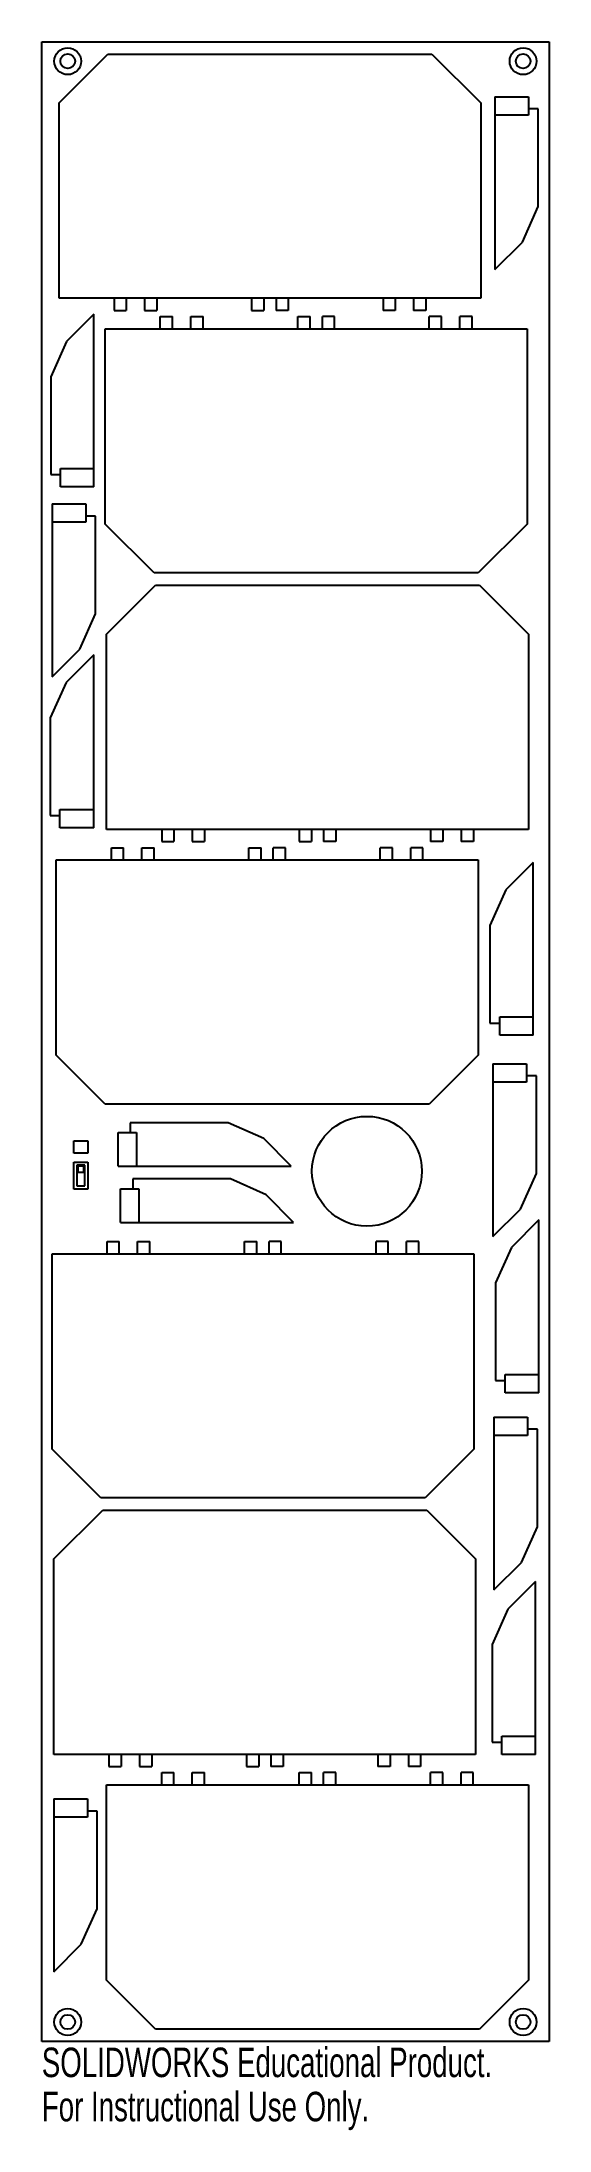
# Model space of a CAD drawing. Header units: inches. Extents: x 2.9 to 6.2, y -14.3 to -0.8.
import ezdxf

# ---------------------------------------------------------------- set-up
doc = ezdxf.new("R2010")
doc.units = ezdxf.units.IN
doc.header["$MEASUREMENT"] = 0
doc.styles.add('SLDTEXTSTYLE0', font='TXT', dxfattribs={"width": 0.7})

msp = doc.modelspace()

# ---------------------------------------------------------------- linework, layer by layer
at = {"color": 7, "linetype": 'Continuous', "lineweight": 25}
for p, q in [((2.916, -0.808), (6.184, -0.808)), ((2.916, -13.702), (2.916, -0.808)), ((6.184, -0.808), (6.184, -13.702)), ((3.027, -1.202), (3.342, -0.887)), ((3.342, -0.887), (5.429, -0.887)), ((5.429, -0.887), (5.744, -1.202)), ((3.027, -2.461), (3.027, -1.202)), ((5.744, -1.202), (5.744, -2.461)), ((5.834, -1.163), (5.834, -2.277)), ((5.834, -1.163), (6.05, -1.163)), ((6.05, -1.163), (6.05, -1.281)), ((6.05, -1.281), (5.834, -1.281)), ((6.113, -1.241), (6.05, -1.241)), ((6.113, -1.871), (6.113, -1.241)), ((6.011, -2.1), (6.113, -1.871)), ((5.834, -2.277), (6.011, -2.1)), ((5.744, -2.461), (3.027, -2.461)), ((3.381, -2.461), (3.381, -2.54)), ((3.381, -2.54), (3.46, -2.54)), ((3.46, -2.461), (3.46, -2.54)), ((3.578, -2.461), (3.578, -2.54)), ((3.578, -2.54), (3.657, -2.54)), ((3.657, -2.461), (3.657, -2.54)), ((4.267, -2.461), (4.267, -2.54)), ((4.267, -2.54), (4.346, -2.54)), ((4.346, -2.461), (4.346, -2.54)), ((4.425, -2.461), (4.425, -2.54)), ((4.503, -2.54), (4.425, -2.54)), ((4.503, -2.461), (4.503, -2.54)), ((5.114, -2.461), (5.114, -2.54)), ((5.192, -2.54), (5.114, -2.54)), ((5.192, -2.461), (5.192, -2.54)), ((5.31, -2.461), (5.31, -2.54)), ((5.389, -2.54), (5.31, -2.54)), ((5.389, -2.461), (5.389, -2.54)), ((3.252, -2.564), (3.075, -2.741)), ((3.252, -3.678), (3.252, -2.564)), ((3.325, -2.658), (6.041, -2.658)), ((3.325, -3.918), (3.325, -2.658)), ((3.679, -2.579), (3.758, -2.579)), ((3.679, -2.658), (3.679, -2.579)), ((3.758, -2.658), (3.758, -2.579)), ((3.876, -2.658), (3.876, -2.579)), ((3.876, -2.579), (3.955, -2.579)), ((3.955, -2.658), (3.955, -2.579)), ((4.565, -2.658), (4.565, -2.579)), ((4.565, -2.579), (4.644, -2.579)), ((4.644, -2.658), (4.644, -2.579)), ((4.723, -2.658), (4.723, -2.579)), ((4.801, -2.579), (4.723, -2.579)), ((4.801, -2.658), (4.801, -2.579)), ((5.49, -2.579), (5.411, -2.579)), ((5.411, -2.658), (5.411, -2.579)), ((5.49, -2.658), (5.49, -2.579)), ((5.608, -2.658), (5.608, -2.579)), ((5.687, -2.579), (5.608, -2.579)), ((5.687, -2.658), (5.687, -2.579)), ((6.041, -2.658), (6.041, -3.918)), ((3.075, -2.741), (2.973, -2.969)), ((2.973, -2.969), (2.973, -3.599)), ((2.973, -3.599), (3.036, -3.599)), ((3.036, -3.56), (3.252, -3.56)), ((3.036, -3.678), (3.036, -3.56)), ((3.252, -3.678), (3.036, -3.678)), ((2.983, -3.787), (2.983, -4.902)), ((2.983, -3.787), (3.199, -3.787)), ((3.199, -3.787), (3.199, -3.906)), ((3.262, -3.866), (3.199, -3.866)), ((3.262, -4.496), (3.262, -3.866)), ((3.199, -3.906), (2.983, -3.906)), ((3.64, -4.233), (3.325, -3.918)), ((6.041, -3.918), (5.726, -4.233)), ((5.726, -4.233), (3.64, -4.233)), ((3.333, -4.627), (3.648, -4.312)), ((3.648, -4.312), (5.735, -4.312)), ((5.735, -4.312), (6.05, -4.627)), ((3.16, -4.724), (3.262, -4.496)), ((3.333, -5.887), (3.333, -4.627)), ((6.05, -4.627), (6.05, -5.887)), ((2.983, -4.902), (3.16, -4.724)), ((3.25, -4.761), (3.073, -4.939)), ((3.25, -5.876), (3.25, -4.761)), ((3.073, -4.939), (2.97, -5.167)), ((2.97, -5.167), (2.97, -5.797)), ((3.033, -5.758), (3.25, -5.758)), ((3.033, -5.876), (3.033, -5.758)), ((2.97, -5.797), (3.033, -5.797)), ((3.25, -5.876), (3.033, -5.876)), ((6.05, -5.887), (3.333, -5.887)), ((3.688, -5.887), (3.688, -5.965)), ((3.767, -5.887), (3.767, -5.965)), ((3.885, -5.887), (3.885, -5.965)), ((3.963, -5.887), (3.963, -5.965)), ((4.574, -5.887), (4.574, -5.965)), ((4.652, -5.887), (4.652, -5.965)), ((4.731, -5.887), (4.731, -5.965)), ((4.81, -5.887), (4.81, -5.965)), ((5.42, -5.887), (5.42, -5.965)), ((5.499, -5.887), (5.499, -5.965)), ((5.617, -5.887), (5.617, -5.965)), ((5.696, -5.887), (5.696, -5.965)), ((3.364, -6.005), (3.442, -6.005)), ((3.364, -6.083), (3.364, -6.005)), ((3.442, -6.083), (3.442, -6.005)), ((3.56, -6.083), (3.56, -6.005)), ((3.56, -6.005), (3.639, -6.005)), ((3.639, -6.083), (3.639, -6.005)), ((3.688, -5.965), (3.767, -5.965)), ((3.885, -5.965), (3.963, -5.965)), ((4.249, -6.005), (4.328, -6.005)), ((4.249, -6.083), (4.249, -6.005)), ((4.328, -6.083), (4.328, -6.005)), ((4.407, -6.083), (4.407, -6.005)), ((4.486, -6.005), (4.407, -6.005)), ((4.486, -6.083), (4.486, -6.005)), ((4.574, -5.965), (4.652, -5.965)), ((4.81, -5.965), (4.731, -5.965)), ((5.096, -6.083), (5.096, -6.005)), ((5.175, -6.005), (5.096, -6.005)), ((5.175, -6.083), (5.175, -6.005)), ((5.371, -6.005), (5.293, -6.005)), ((5.293, -6.083), (5.293, -6.005)), ((5.371, -6.083), (5.371, -6.005)), ((5.499, -5.965), (5.42, -5.965)), ((5.696, -5.965), (5.617, -5.965)), ((3.009, -6.083), (5.726, -6.083)), ((3.009, -7.343), (3.009, -6.083)), ((5.726, -6.083), (5.726, -7.343)), ((6.081, -6.1), (5.904, -6.277)), ((6.081, -7.214), (6.081, -6.1)), ((5.904, -6.277), (5.802, -6.506)), ((5.802, -6.506), (5.802, -7.136)), ((5.802, -7.136), (5.865, -7.136)), ((5.865, -7.096), (6.081, -7.096)), ((5.865, -7.214), (5.865, -7.096)), ((6.081, -7.214), (5.865, -7.214)), ((3.324, -7.658), (3.009, -7.343)), ((5.726, -7.343), (5.411, -7.658)), ((5.821, -7.398), (5.821, -8.512)), ((5.821, -7.398), (6.038, -7.398)), ((6.038, -7.398), (6.038, -7.516)), ((6.038, -7.516), (5.821, -7.516)), ((6.101, -7.476), (6.038, -7.476)), ((6.101, -8.106), (6.101, -7.476)), ((5.411, -7.658), (3.324, -7.658)), ((3.486, -7.778), (3.486, -7.841)), ((4.116, -7.778), (3.486, -7.778)), ((4.345, -7.88), (4.116, -7.778)), ((3.122, -7.895), (3.213, -7.895)), ((3.122, -7.974), (3.122, -7.895)), ((3.213, -7.895), (3.213, -7.974)), ((3.408, -8.058), (3.408, -7.841)), ((3.408, -7.841), (3.526, -7.841)), ((3.526, -7.841), (3.526, -8.058)), ((4.522, -8.058), (4.345, -7.88)), ((3.213, -7.974), (3.122, -7.974)), ((3.122, -8.206), (3.122, -8.033)), ((3.122, -8.033), (3.213, -8.033)), ((3.193, -8.052), (3.142, -8.052)), ((3.142, -8.052), (3.142, -8.186)), ((3.187, -8.058), (3.148, -8.058)), ((3.148, -8.058), (3.148, -8.098)), ((3.187, -8.098), (3.187, -8.058)), ((3.193, -8.186), (3.193, -8.052)), ((3.213, -8.033), (3.213, -8.206)), ((3.408, -8.058), (4.522, -8.058)), ((3.213, -8.206), (3.122, -8.206)), ((3.142, -8.186), (3.193, -8.186)), ((3.148, -8.098), (3.187, -8.098)), ((3.423, -8.421), (3.423, -8.204)), ((3.423, -8.204), (3.541, -8.204)), ((4.132, -8.141), (3.502, -8.141)), ((3.502, -8.141), (3.502, -8.204)), ((3.541, -8.204), (3.541, -8.421)), ((4.36, -8.243), (4.132, -8.141)), ((5.998, -8.335), (6.101, -8.106)), ((4.537, -8.421), (4.36, -8.243)), ((5.821, -8.512), (5.998, -8.335)), ((3.423, -8.421), (4.537, -8.421)), ((6.117, -8.405), (5.94, -8.583)), ((6.117, -9.52), (6.117, -8.405)), ((3.336, -8.544), (3.415, -8.544)), ((3.336, -8.623), (3.336, -8.544)), ((3.415, -8.623), (3.415, -8.544)), ((3.533, -8.544), (3.612, -8.544)), ((3.533, -8.623), (3.533, -8.544)), ((3.612, -8.623), (3.612, -8.544)), ((4.222, -8.623), (4.222, -8.544)), ((4.222, -8.544), (4.301, -8.544)), ((4.301, -8.623), (4.301, -8.544)), ((4.38, -8.623), (4.38, -8.544)), ((4.458, -8.544), (4.38, -8.544)), ((4.458, -8.623), (4.458, -8.544)), ((5.069, -8.623), (5.069, -8.544)), ((5.147, -8.544), (5.069, -8.544)), ((5.147, -8.623), (5.147, -8.544)), ((5.265, -8.623), (5.265, -8.544)), ((5.344, -8.544), (5.265, -8.544)), ((5.344, -8.623), (5.344, -8.544)), ((5.94, -8.583), (5.838, -8.811)), ((2.982, -8.623), (5.698, -8.623)), ((2.982, -9.883), (2.982, -8.623)), ((5.698, -8.623), (5.698, -9.883)), ((5.838, -8.811), (5.838, -9.441)), ((5.901, -9.401), (6.117, -9.401)), ((5.901, -9.52), (5.901, -9.401)), ((5.838, -9.441), (5.901, -9.441)), ((6.117, -9.52), (5.901, -9.52)), ((5.828, -9.676), (5.828, -10.79)), ((5.828, -9.676), (6.045, -9.676)), ((6.045, -9.676), (6.045, -9.794)), ((6.045, -9.794), (5.828, -9.794)), ((6.108, -9.755), (6.045, -9.755)), ((6.108, -10.385), (6.108, -9.755)), ((3.297, -10.198), (2.982, -9.883)), ((5.698, -9.883), (5.384, -10.198)), ((5.384, -10.198), (3.297, -10.198)), ((2.994, -10.591), (3.309, -10.276)), ((3.309, -10.276), (5.396, -10.276)), ((5.396, -10.276), (5.71, -10.591)), ((6.006, -10.613), (6.108, -10.385)), ((2.994, -11.851), (2.994, -10.591)), ((5.71, -10.591), (5.71, -11.851)), ((5.828, -10.79), (6.006, -10.613)), ((6.095, -10.737), (5.918, -10.914)), ((6.095, -11.851), (6.095, -10.737)), ((5.918, -10.914), (5.816, -11.142)), ((5.816, -11.142), (5.816, -11.772)), ((5.816, -11.772), (5.879, -11.772)), ((5.879, -11.851), (5.879, -11.733)), ((5.879, -11.733), (6.095, -11.733)), ((6.095, -11.851), (5.879, -11.851)), ((5.71, -11.851), (2.994, -11.851)), ((3.348, -11.851), (3.348, -11.93)), ((3.348, -11.93), (3.427, -11.93)), ((3.427, -11.851), (3.427, -11.93)), ((3.545, -11.851), (3.545, -11.93)), ((3.545, -11.93), (3.624, -11.93)), ((3.624, -11.851), (3.624, -11.93)), ((3.688, -12.048), (3.688, -11.969)), ((3.688, -11.969), (3.766, -11.969)), ((3.766, -12.048), (3.766, -11.969)), ((3.884, -12.048), (3.884, -11.969)), ((3.884, -11.969), (3.963, -11.969)), ((3.963, -12.048), (3.963, -11.969)), ((4.234, -11.851), (4.234, -11.93)), ((4.234, -11.93), (4.313, -11.93)), ((4.313, -11.851), (4.313, -11.93)), ((4.392, -11.851), (4.392, -11.93)), ((4.47, -11.93), (4.392, -11.93)), ((4.47, -11.851), (4.47, -11.93)), ((4.573, -12.048), (4.573, -11.969)), ((4.573, -11.969), (4.652, -11.969)), ((4.652, -12.048), (4.652, -11.969)), ((4.731, -12.048), (4.731, -11.969)), ((4.81, -11.969), (4.731, -11.969)), ((4.81, -12.048), (4.81, -11.969)), ((5.081, -11.851), (5.081, -11.93)), ((5.159, -11.93), (5.081, -11.93)), ((5.159, -11.851), (5.159, -11.93)), ((5.277, -11.851), (5.277, -11.93)), ((5.356, -11.93), (5.277, -11.93)), ((5.356, -11.851), (5.356, -11.93)), ((5.42, -12.048), (5.42, -11.969)), ((5.499, -11.969), (5.42, -11.969)), ((5.499, -12.048), (5.499, -11.969)), ((5.617, -12.048), (5.617, -11.969)), ((5.695, -11.969), (5.617, -11.969)), ((5.695, -12.048), (5.695, -11.969)), ((3.333, -12.048), (6.05, -12.048)), ((3.333, -13.308), (3.333, -12.048)), ((6.05, -12.048), (6.05, -13.308)), ((2.993, -12.138), (2.993, -13.253)), ((2.993, -12.138), (3.21, -12.138)), ((3.21, -12.138), (3.21, -12.257)), ((3.273, -12.217), (3.21, -12.217)), ((3.273, -12.847), (3.273, -12.217)), ((3.21, -12.257), (2.993, -12.257)), ((3.17, -13.075), (3.273, -12.847)), ((2.993, -13.253), (3.17, -13.075)), ((3.648, -13.623), (3.333, -13.308)), ((6.05, -13.308), (5.735, -13.623)), ((6.184, -13.702), (2.916, -13.702)), ((5.735, -13.623), (3.648, -13.623))]:
    msp.add_line(p, q, dxfattribs=at)
for centre, radius in [((3.083, -0.933), 0.0866), ((3.083, -0.933), 0.0472), ((6.016, -0.933), 0.0866), ((6.016, -0.933), 0.0472), ((5.01, -8.091), 0.354), ((3.083, -13.577), 0.0866), ((3.083, -13.577), 0.0472), ((6.016, -13.577), 0.0866), ((6.016, -13.577), 0.0472)]:
    msp.add_circle(centre, radius, dxfattribs=at)

# ---------------------------------------------------------------- texts
at = {"color": 7, "linetype": 'Continuous', "char_height": 0.1903, "attachment_point": 1, "style": 'SLDTEXTSTYLE0'}
for s, insert in [('SOLIDWORKS Educational Product.', (2.916, -13.742)), ('For Instructional Use Only.', (2.916, -14.027))]:
    msp.add_mtext(s, dxfattribs=dict(at, insert=insert))

doc.saveas('drawing.dxf')
